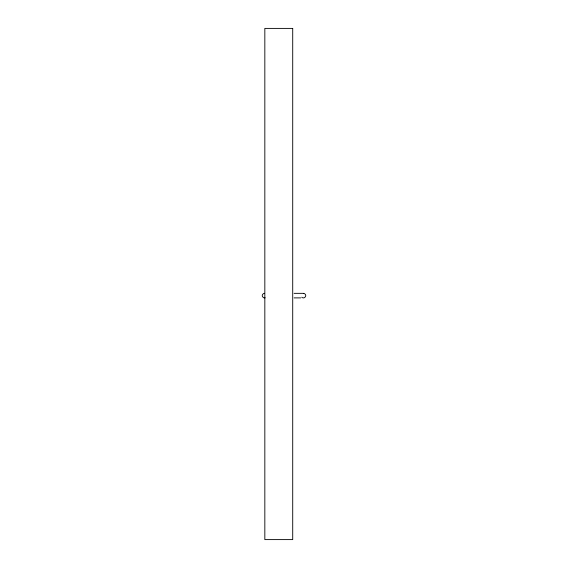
<?xml version="1.0" encoding="UTF-8"?>
<svg xmlns="http://www.w3.org/2000/svg" width="568" height="568" viewBox="0 0 568 568"><rect width="100%" height="100%" fill="white"/><g stroke="black" fill="none" stroke-linecap="round" stroke-linejoin="round"><path stroke-width="0.85" d="M294.11 293.344L303.085 293.344M294.11 297.888L300.678 297.888M301.757 297.227L302.24 297.582A2.364 2.364 0 0 0 304.562 297.582L305.414 296.752A2.229 2.229 0 0 0 305.414 294.48L304.562 293.649A2.364 2.364 0 0 0 303.404 293.344M265.199 297.809A2.364 2.364 0 0 1 263.438 297.582L262.586 296.752A2.229 2.229 0 0 1 262.586 294.48L263.438 293.649A2.364 2.364 0 0 1 264.596 293.344M292.712 28.4L264.83 28.4L264.83 539.6L292.712 539.6L292.712 28.4"/></g></svg>
